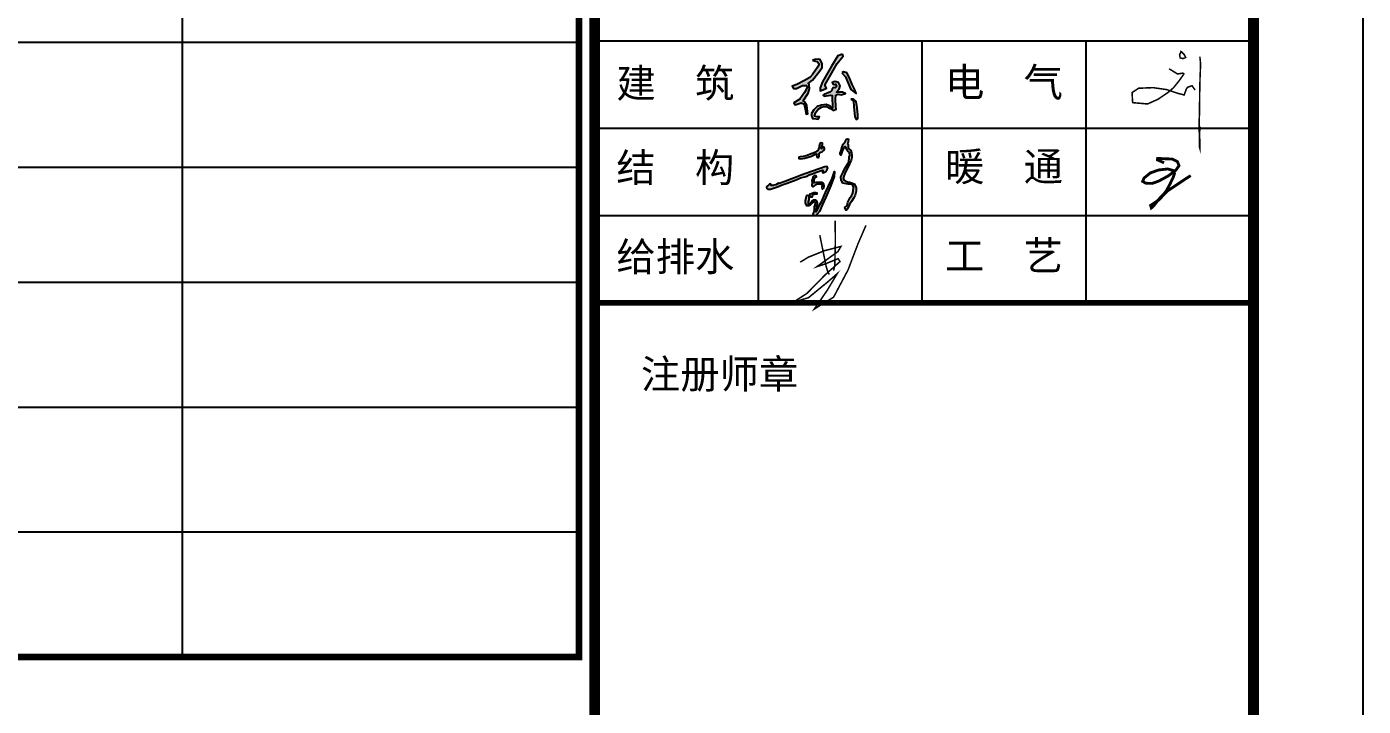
# Model space of a CAD drawing. Extents: x 69728788 to 149766163, y 20718153 to 43663798.
# Drawn here: x 74914286 to 74932569, y 21309329 to 21318627 of the extents above; entities that cross this region are included whole.
import ezdxf

# ---------------------------------------------------------------- set-up
doc = ezdxf.new("R2010")
doc.units = 0
doc.header["$LTSCALE"] = 1000
doc.header["$MEASUREMENT"] = 0
doc.layers.get('0').update_dxf_attribs({"linetype": 'CONTINUOUS'})
for name, color, linetype in [('PUB_TITLE', 4, 'CONTINUOUS'), ('TEXT', 7, 'CONTINUOUS'), ('图框', 253, 'CONTINUOUS'), ('线线', 150, 'CONTINUOUS')]:
    doc.layers.add(name, color=color, linetype=linetype)
doc.styles.add('STYLE-黑体', font='simhei.ttf')
doc.styles.add('黑体', font='simhei.ttf', dxfattribs={"width": 0.6, "height": 4.3})

# ---------------------------------------------------------------- blocks, each defined once
blk = doc.blocks.new('hui')
h = blk.add_hatch(color=256)
h.paths.add_polyline_path([(74395638.5977666, 22003696.25832553), (74395662.82242963, 22003679.16939928), (74395666.74112314, 22003630.03877048), (74395675.29514831, 22003537.84776144), (74395686.91873604, 22003513.27501405), (74395703.01291373, 22003522.21057025), (74395703.01291373, 22003553.48495263), (74395696.30699515, 22003618.26762252), (74395688.2599063, 22003677.6889619), (74395661.88331115, 22003698.68748359)])
h.paths.add_polyline_path([(74395555.6479847, 22003939.0209669), (74395591.31172071, 22003900.54475069), (74395637.54697081, 22003785.35587253), (74395686.17936562, 22003750.524769), (74395674.83179338, 22003782.92579741), (74395649.70506951, 22003831.12231409), (74395624.55023296, 22003897.29871915), (74395601.85508847, 22003936.98997292), (74395573.48622514, 22003947.92531096)])
h.paths.add_polyline_path([(74395481.4124972, 22003828.7169191), (74395497.62329547, 22003833.57706933), (74395508.16030762, 22003811.70637717), (74395496.00220892, 22003801.17604093), (74395480.60197073, 22003804.01113393), (74395470.06495859, 22003787.81062777), (74395466.82278548, 22003776.87527364), (74395453.04360023, 22003763.50986049), (74395396.71108633, 22003740.82914864), (74395385.36354773, 22003735.15896264), (74395395.49527982, 22003724.2236246), (74395453.85416032, 22003735.15896264), (74395468.44387203, 22003731.91886784), (74395467.63331194, 22003710.45319356), (74395470.85305543, 22003632.05338613), (74395470.44780901, 22003615.85287996), (74395451.8053641, 22003634.48346125), (74395414.1152615, 22003649.06392805), (74395372.37249294, 22003644.20377781), (74395333.06130378, 22003630.02832889), (74395301.4502337, 22003599.65237381), (74395278.75512284, 22003568.06138116), (74395279.56568293, 22003545.38065323), (74395289.292135, 22003520.26986627), (74395302.26079379, 22003520.26986627), (74395342.38250941, 22003513.78966059), (74395353.32480161, 22003535.25533487), (74395327.7927977, 22003535.25533487), (74395307.52929986, 22003542.95057811), (74395317.25578555, 22003573.73155108), (74395340.76142286, 22003606.94259916), (74395370.34612633, 22003625.57318044), (74395394.2570437, 22003629.21829312), (74395418.16796106, 22003630.43333068), (74395450.18431118, 22003612.20776729), (74395477.74264805, 22003595.60224324), (74395504.49045847, 22003607.34761705), (74395502.4641255, 22003628.81329133), (74395498.81667235, 22003698.88050018), (74395501.248319, 22003735.33164306), (74395519.53928804, 22003744.4668605), (74395550.33979803, 22003737.98665482), (74395588.8404271, 22003750.13704651), (74395562.49789673, 22003760.26236487), (74395509.40752232, 22003761.88242031), (74395531.2921067, 22003787.39820907), (74395540.2080323, 22003818.17918203), (74395526.8341271, 22003850.58021044), (74395491.57567112, 22003859.08547336), (74395470.09636678, 22003848.55513712)])
h.paths.add_polyline_path([(74395563.11143261, 22004106.87510518), (74395521.79351538, 22004092.42301041), (74395461.88251857, 22003999.00053721), (74395379.72315383, 22003854.75308198), (74395358.54774226, 22003799.52543297), (74395360.61362131, 22003773.71813238), (74395397.79974681, 22003789.20251273), (74395415.54801469, 22003796.59292855), (74395405.5468437, 22003819.13898786), (74395405.03039074, 22003831.52649536), (74395515.62439446, 22004021.76314073), (74395554.87639901, 22004072.86161521), (74395569.06516865, 22004089.8683602)])
h.paths.add_polyline_path([(74395290.17338035, 22004048.8646033), (74395331.79502222, 22004040.54556752), (74395350.52476442, 22004020.63926196), (74395338.33556017, 22003991.52260455), (74395289.09400107, 22003923.71306391), (74395266.42074817, 22003893.89876666), (74395215.70424816, 22003866.46960868), (74395145.29783657, 22003831.88503288), (74395104.72463655, 22003816.38158737), (74395115.46459137, 22003796.10786331), (74395143.50783849, 22003796.10786331), (74395198.40098947, 22003822.94074049), (74395234.20085008, 22003822.94074049), (74395244.69138888, 22003810.08131813), (74395216.27998659, 22003756.96525159), (74395173.06641331, 22003697.73852158), (74395118.740762, 22003662.77828984), (74395131.49904642, 22003645.09253577), (74395186.23626614, 22003664.42347589), (74395212.9875402, 22003652.08457246), (74395226.21133173, 22003593.04822049), (74395231.97312132, 22003559.73319089), (74395248.02388576, 22003563.84614797), (74395242.26209617, 22003583.58839667), (74395237.32337613, 22003639.52475458), (74395218.80326849, 22003669.54941208), (74395204.81031248, 22003682.71091657), (74395249.70799047, 22003751.68050347), (74395262.87784329, 22003791.16500087), (74395259.9969653, 22003827.77040257), (74395250.11955887, 22003841.34319955), (74395288.39444575, 22003870.13397958), (74395346.90757613, 22003942.81025076), (74395377.7744334, 22003987.23030631), (74395377.7744334, 22004020.13404342), (74395358.01965415, 22004059.20723224), (74395339.49954651, 22004062.90889683), (74395311.10206607, 22004059.61852473)])
h = blk.add_hatch(color=256)
h.paths.add_polyline_path([(74395012.0746101, 22002915.42777658), (74395058.28018123, 22002931.96452965), (74395139.40241306, 22002961.29658591), (74395180.74012965, 22002979.51812979), (74395231.19748104, 22002992.8788245), (74395259.77117977, 22003008.06470926), (74395294.41885027, 22003019.6040085), (74395315.69510576, 22003027.50051679), (74395353.53595002, 22003041.06611849), (74395371.85331352, 22003048.30237092), (74395382.08361743, 22003050.43112688), (74395383.78432955, 22003039.3623548), (74395379.09869416, 22003028.29358273), (74395388.46996492, 22003025.73983449), (74395394.01463346, 22003027.86859046), (74395409.7809288, 22003038.93736253), (74395418.72702155, 22003050.85611915), (74395428.09829232, 22003067.88616683), (74395420.00255562, 22003082.78745854), (74395401.2600141, 22003079.80871803), (74395359.07194145, 22003064.90742631), (74395280.66564272, 22003038.51237025), (74395185.07000382, 22003003.09381745), (74395125.06783962, 22002980.07593216), (74395036.66551878, 22002947.41982915), (74394985.76563513, 22002928.6860178), (74394978.63305683, 22002930.25317682), (74394953.54755333, 22002916.63065651), (74394936.63588044, 22002912.81710974), (74394932.92208055, 22002909.44752811), (74394912.69575448, 22002909.51203587), (74394911.01239657, 22002918.6379861), (74394907.16844015, 22002924.88385475), (74394896.59972923, 22002921.27900954), (74394891.0637378, 22002915.99696267), (74394873.7615953, 22002902.3099346), (74394870.88079724, 22002894.14401156), (74394873.51863642, 22002883.09800694), (74394883.13286605, 22002876.61308014), (74394906.44824064, 22002876.61308014), (74394969.31384867, 22002897.50979862)])
h.paths.add_polyline_path([(74395356.1998205, 22003210.60388586), (74395364.60793288, 22003214.67546366), (74395376.31334424, 22003217.99192125), (74395384.6260085, 22003223.82418134), (74395391.35944007, 22003228.0892824), (74395393.8324143, 22003234.1530115), (74395398.32715343, 22003239.76139173), (74395399.67210433, 22003252.10893521), (74395392.26185875, 22003262.21009094), (74395385.06854072, 22003258.61662945), (74395378.10950446, 22003250.53798161), (74395370.69058178, 22003245.59744639), (74395366.50821835, 22003254.32876094), (74395370.0571533, 22003259.42866826), (74395374.05729757, 22003267.19236647), (74395378.93382922, 22003276.06787482), (74395381.5976997, 22003283.60769317), (74395381.5976997, 22003291.15130609), (74395379.38503854, 22003296.47509327), (74395367.61021037, 22003297.80698871), (74395359.84420358, 22003296.91905842), (74395357.1803331, 22003292.70328681), (74395354.51646261, 22003285.38355375), (74395351.62698746, 22003278.28390598), (74395350.51631834, 22003267.41624632), (74395348.96311697, 22003258.54073797), (74395345.41418202, 22003244.78920215), (74395343.635376, 22003235.0257635), (74395337.63949813, 22003227.04198001), (74395329.87349135, 22003224.15810384), (74395316.77106647, 22003215.28259549), (74395287.72880422, 22003202.94264115), (74395262.32224791, 22003193.73700487), (74395246.53859836, 22003186.5500819), (74395230.90245955, 22003180.23211635), (74395204.60216169, 22003174.4529803), (74395175.37768027, 22003172.36596465), (74395163.68962312, 22003167.7783248), (74395165.3556268, 22003155.6812232), (74395183.72505292, 22003153.59420756), (74395220.41184255, 22003159.43405679), (74395249.80118892, 22003169.44414274), (74395279.18185818, 22003178.11853869), (74395297.2128773, 22003188.12483007), (74395314.99226046, 22003194.80328013), (74395323.88629058, 22003198.54473), (74395327.73892412, 22003194.64390803), (74395326.81915124, 22003185.44965547), (74395328.65869698, 22003173.95968569), (74395333.71744777, 22003165.45604558), (74395339.86083639, 22003164.2303982), (74395347.86112495, 22003167.83524341), (74395350.95885056, 22003174.79449195), (74395350.95885056, 22003188.96722547), (74395351.35799728, 22003201.69043177)])
h.paths.add_polyline_path([(74395305.40406212, 22002934.25645228), (74395304.50164345, 22002947.34773225), (74395304.24133039, 22002964.76482646), (74395311.7817325, 22002975.68181558), (74395325.05769941, 22002988.94005679), (74395322.9751948, 22002998.29747603), (74395306.84446114, 22003000.63872813), (74395295.65099885, 22002991.28130889), (74395288.89153595, 22002972.3046448), (74395284.20590056, 22002955.92726384), (74395285.44672623, 22002930.65919623), (74395283.80675384, 22002917.26055578), (74395281.84572867, 22002906.79891553), (74395289.0477238, 22002901.89632605), (74395298.53179689, 22002901.89632605), (74395310.30662507, 22002911.0488383), (74395319.13991547, 22002920.52768391), (74395334.51574121, 22002924.45127332), (74395356.10437238, 22002925.10394003), (74395363.95715019, 22002922.81581197), (74395373.1201705, 22002917.58688913), (74395377.04222086, 22002905.81991546), (74395374.1006831, 22002893.07394173), (74395377.04222086, 22002880.9806347), (74395383.58475618, 22002879.99784006), (74395391.7672639, 22002885.22676289), (74395395.36826146, 22002906.47258217), (74395390.45702142, 22002929.68019616), (74395375.73197837, 22002938.50637506), (74395350.22129685, 22002938.1800417), (74395319.13991547, 22002936.87091371)], flags=17)
h.paths.add_polyline_path([(74395294.98286195, 22002825.87962706), (74395304.6318, 22002828.67243346), (74395327.50464234, 22002831.46523985), (74395328.01659139, 22002843.14493832), (74395318.35897624, 22002846.19198116), (74395300.31928003, 22002846.44621762), (74395292.44047089, 22002843.14493832), (74395279.2252437, 22002836.54237973), (74395267.78882253, 22002833.24110043), (74395264.48284645, 22002823.59529357), (74395268.29209447, 22002810.8986493), (74395274.39209758, 22002804.29609071), (74395283.79807675, 22002805.05880006), (74395286.3404678, 22002812.67450989)], flags=17)
h.paths.add_polyline_path([(74395249.7404492, 22002761.60713431), (74395255.66691025, 22002778.91418588), (74395255.66691025, 22002802.14456731), (74395252.93362294, 22002818.08557227), (74395240.62949151, 22002821.72836322), (74395233.7919347, 22002814.44278132), (74395231.04997028, 22002795.76968315), (74395226.0432821, 22002773.90534833), (74395226.0432821, 22002752.04480807), (74395233.62706974, 22002731.16326789), (74395238.65111212, 22002724.26093796), (74395256.23092191, 22002725.51694192), (74395268.78668933, 22002731.16326789), (74395278.82609698, 22002744.9603386), (74395288.87418175, 22002751.86266853), (74395296.40590677, 22002757.50519992), (74395305.19581166, 22002765.03363454), (74395315.86864781, 22002754.99698657), (74395313.98571655, 22002731.78937259), (74395307.7121714, 22002716.10639865), (74395306.45399153, 22002688.50846266), (74395300.80519776, 22002663.41874002), (74395296.40590677, 22002647.10966138), (74395301.42994915, 22002633.93490079), (74395314.61046794, 22002632.68269141), (74395329.0578437, 22002645.22755273), (74395352.91119863, 22002674.08149268), (74395378.02273345, 22002730.53336863), (74395410.94366056, 22002802.66442393), (74395457.24467981, 22002909.41337695), (74395485.74028462, 22002991.96812677), (74395490.72094148, 22003037.51819189), (74395468.64639257, 22002973.46578442), (74395432.40213518, 22002896.85333733), (74395406.99557889, 22002847.3493262), (74395373.43254618, 22002765.98607259), (74395355.5230065, 22002736.62365974), (74395333.8302501, 22002691.25952873), (74395320.57163739, 22002669.58112803), (74395321.77775465, 22002689.25219914), (74395326.59354657, 22002719.36214305), (74395332.62413286, 22002740.23609409), (74395330.61104506, 22002756.29473085), (74395322.57604809, 22002773.95847236), (74395312.19823343, 22002780.73937592), (74395300.34531133, 22002778.91418588), (74395282.56592819, 22002767.0751153), (74395274.35738917, 22002755.23225015), (74395262.50446707, 22002740.6572918), (74395251.1114314, 22002743.84473387)])
blk.add_hatch(color=256).paths.add_polyline_path([(74395578.34789693, 22002959.24483116), (74395570.19335349, 22002974.86254603), (74395574.95082885, 22002993.87538452), (74395585.14361314, 22003020.35778746), (74395598.05721197, 22003054.3090236), (74395615.72670612, 22003080.11210932), (74395642.29967873, 22003141.79616007), (74395646.63844569, 22003165.39457258), (74395647.12035535, 22003185.621261), (74395646.15653604, 22003207.29286956), (74395637.9624918, 22003228.96447813), (74395619.163275, 22003245.33902112), (74395615.7899074, 22003256.4157673), (74395613.37877907, 22003278.56852842), (74395611.93305008, 22003294.46118762), (74395613.86226876, 22003307.9458903), (74395618.68136534, 22003332.98922297), (74395611.45114043, 22003334.91529568), (74395598.91990927, 22003332.50733917), (74395583.97754976, 22003303.12997729), (74395569.51709993, 22003287.23731809), (74395558.43001771, 22003264.12078938), (74395550.23597348, 22003229.92751448), (74395542.04192924, 22003206.32983321), (74395542.04192924, 22003194.29005067), (74395548.7902445, 22003187.06618115), (74395550.23597348, 22003197.17915974), (74395560.84114604, 22003224.14856509), (74395567.58788127, 22003241.48614446), (74395577.71114416, 22003261.23168031), (74395583.6252027, 22003264.13102667), (74395590.32927708, 22003258.463225), (74395604.25251615, 22003234.76097713), (74395613.02011187, 22003221.87954323), (74395627.45844127, 22003210.02915053), (74395631.06881362, 22003184.7810721), (74395624.36473925, 22003169.32349767), (74395619.2075159, 22003122.43525377), (74395587.95922957, 22003070.27773122), (74395568.57382102, 22003031.5405627), (74395546.62876119, 22002990.61115195), (74395550.27547427, 22002954.48522323), (74395555.60334106, 22002945.61241902), (74395566.8515865, 22002932.00779381), (74395614.80396762, 22002923.13572084), (74395643.81334907, 22002921.95258278), (74395657.42848197, 22002911.89664051), (74395663.34886062, 22002895.33490139), (74395660.98039316, 22002856.29573285), (74395652.69312705, 22002832.6358966), (74395644.9967928, 22002816.66499528), (74395633.15603547, 22002800.69482518), (74395611.84456831, 22002759.28938052), (74395606.51512149, 22002727.3483091), (74395583.42769875, 22002709.01186289), (74395586.38709806, 22002693.63326183), (74395593.49092045, 22002683.57731956), (74395600.59632286, 22002683.57731956), (74395608.88358897, 22002698.36508283), (74395626.64472495, 22002736.22111331), (74395643.45310184, 22002762.97626686), (74395666.0522948, 22002797.78743524), (74395679.70534846, 22002820.83815282), (74395686.76809002, 22002858.00170386), (74395686.76809002, 22002892.81287224), (74395669.41618223, 22002923.93569181), (74395655.1453362, 22002932.76315946), (74395625.24165684, 22002940.91130989), (74395609.61040354, 22002942.26921308), (74395588.54226126, 22002953.13390115)])
for points, const_width in [([(74398643.61620474, 22004138.84378061), (74398677.55735524, 22004107.11294089), (74398692.88561676, 22004077.5706794), (74398668.79834865, 22004067.72314075), (74398642.52132891, 22004073.1938774), (74398637.04694979, 22004103.83078248), (74398649.09058385, 22004126.80801819)], 14), ([(74398822.03698684, 22004084.95172511), (74398828.60624178, 22004018.20753278), (74398823.13186267, 22003881.43698971), (74398820.94211102, 22003784.05624677), (74398817.90011531, 22003551.54763513), (74398814.82399951, 22003492.38370797), (74398815.59283891, 22003407.09579922), (74398823.28199106, 22003303.36732861), (74398823.28199106, 22003243.43523672), (74398818.6689547, 22003260.33911463), (74398817.90011531, 22003379.4347792), (74398824.81966986, 22003447.81881004)], 14), ([(74398541.7457433, 22003974.44093064), (74398618.38780913, 22003927.39181561), (74398666.56310356, 22003935.0511305), (74398676.41698596, 22003927.39181561), (74398632.62195304, 22003865.02442528), (74398581.16203114, 22003801.56274583), (74398531.8918609, 22003758.89043281), (74398439.92153355, 22003696.52304249), (74398344.66657875, 22003653.85072947), (74398208.90046027, 22003665.88649188), (74398203.42608117, 22003757.79614369), (74398263.64500964, 22003797.18629831), (74398395.0308666, 22003802.65703496), (74398517.6584752, 22003785.15053589), (74398622.76807064, 22003750.13718328), (74398678.6067376, 22003735.91284262), (74398699.41013646, 22003791.71556166), (74398709.26401886, 22003805.93954784), (74398750.86930014, 22003820.16353402), (74398778.24195392, 22003780.77373388)], 14), ([(74398496.0347304, 22003117.13379628), (74398435.67669226, 22003143.35902371), (74398436.55140929, 22003156.47163742), (74398468.0426025, 22003155.59745293), (74398570.3888325, 22003151.22659193), (74398617.62558943, 22003127.62388725), (74398631.6216534, 22003090.03438437), (74398602.75474273, 22003049.82238947), (74398536.2734225, 22002999.12027287), (74398449.67275622, 22002951.91486351), (74398388.43993533, 22002929.18634332), (74398328.95661421, 22002930.93468157), (74398300.08976927, 22002947.54400251), (74398313.21105048, 22002978.14009093), (74398370.07008906, 22003024.47131581), (74398445.29897392, 22003051.57072772), (74398529.2754234, 22003061.18663421), (74398577.38689734, 22003047.19986672), (74398590.50824428, 22003019.22627033), (74398580.01117988, 22002986.88184365), (74398549.39476943, 22002923.06711334), (74398510.03079437, 22002851.38484553), (74398446.17375667, 22002783.19925423), (74398400.6864995, 22002723.75538491), (74398379.69237071, 22002705.39772572), (74398372.6943716, 22002728.12627663), (74398446.17375667, 22002777.08002425), (74398525.7763581, 22002859.25241376), (74398691.97975726, 22002971.14670719), (74398738.77875714, 22002999.90267868)], 26), ([(74395495.46230796, 22002589.76975531), (74395497.99932632, 22002403.44815597), (74395494.19379878, 22002251.34905758), (74395491.65753865, 22002176.56696248), (74395481.5109817, 22002133.47210568)], 14), ([(74395177.11123978, 22002210.78946344), (74395251.94266607, 22002256.4192284), (74395400.33776772, 22002315.99116553), (74395548.73211116, 22002354.01620599), (74395520.82870038, 22002307.1188097), (74395330.5796199, 22002170.22951481), (74395400.33776772, 22002193.04439729), (74395523.36571874, 22002242.47670175), (74395539.85406336, 22002215.85927977), (74395409.21581551, 22002099.2499592), (74395237.9913398, 22001925.60325518), (74395114.96338879, 22001845.75134373), (74395251.94266607, 22001886.31129236), (74395426.97266932, 22002029.53768043), (74395514.48767094, 22002105.58740686), (74395425.70416014, 22001957.29084798), (74395306.48097844, 22001783.64414395), (74395481.5109817, 22001891.3811087), (74395613.41698049, 22002139.80955334), (74395703.46824224, 22002376.83108847), (74395777.03191759, 22002546.67489852)], 14), ([(74395355.93312252, 22002456.81983037), (74395414.289094, 22002170.22951481), (74395430.77743863, 22002115.72739402), (74395443.46101394, 22002097.98232787)], 14)]:
    blk.add_lwpolyline(points, dxfattribs=dict(const_width=const_width))
for points in [[(74395290.17338035, 22004048.8646033), (74395331.79502222, 22004040.54556752), (74395350.52476442, 22004020.63926196), (74395338.33556017, 22003991.52260455), (74395289.09400107, 22003923.71306391), (74395266.42074817, 22003893.89876666), (74395215.70424816, 22003866.46960868), (74395145.29783657, 22003831.88503288), (74395104.72463655, 22003816.38158737), (74395115.46459137, 22003796.10786331), (74395143.50783849, 22003796.10786331), (74395198.40098947, 22003822.94074049), (74395234.20085008, 22003822.94074049), (74395244.69138888, 22003810.08131813), (74395216.27998659, 22003756.96525159), (74395173.06641331, 22003697.73852158), (74395118.740762, 22003662.77828984), (74395131.49904642, 22003645.09253577), (74395186.23626614, 22003664.42347589), (74395212.9875402, 22003652.08457246), (74395226.21133173, 22003593.04822049), (74395231.97312132, 22003559.73319089), (74395248.02388576, 22003563.84614797), (74395242.26209617, 22003583.58839667), (74395237.32337613, 22003639.52475458), (74395218.80326849, 22003669.54941208), (74395204.81031248, 22003682.71091657), (74395249.70799047, 22003751.68050347), (74395262.87784329, 22003791.16500087), (74395259.9969653, 22003827.77040257), (74395250.11955887, 22003841.34319955), (74395288.39444575, 22003870.13397958), (74395346.90757613, 22003942.81025076), (74395377.7744334, 22003987.23030631), (74395377.7744334, 22004020.13404342), (74395358.01965415, 22004059.20723224), (74395339.49954651, 22004062.90889683), (74395311.10206607, 22004059.61852473), (74395290.17338035, 22004048.8646033)], [(74395563.11143261, 22004106.87510518), (74395521.79351538, 22004092.42301041), (74395461.88251857, 22003999.00053721), (74395379.72315383, 22003854.75308198), (74395358.54774226, 22003799.52543297), (74395360.61362131, 22003773.71813238), (74395397.79974681, 22003789.20251273), (74395415.54801469, 22003796.59292855), (74395405.5468437, 22003819.13898786), (74395405.03039074, 22003831.52649536), (74395515.62439446, 22004021.76314073), (74395554.87639901, 22004072.86161521), (74395569.06516865, 22004089.8683602), (74395563.11143261, 22004106.87510518)], [(74395555.6479847, 22003939.0209669), (74395591.31172071, 22003900.54475069), (74395637.54697081, 22003785.35587253), (74395686.17936562, 22003750.524769), (74395674.83179338, 22003782.92579741), (74395649.70506951, 22003831.12231409), (74395624.55023296, 22003897.29871915), (74395601.85508847, 22003936.98997292), (74395573.48622514, 22003947.92531096), (74395555.6479847, 22003939.0209669)], [(74395481.4124972, 22003828.7169191), (74395497.62329547, 22003833.57706933), (74395497.62329547, 22003833.57706933), (74395508.16030762, 22003811.70637717), (74395496.00220892, 22003801.17604093), (74395480.60197073, 22003804.01113393), (74395470.06495859, 22003787.81062777), (74395466.82278548, 22003776.87527364), (74395453.04360023, 22003763.50986049), (74395396.71108633, 22003740.82914864), (74395385.36354773, 22003735.15896264), (74395395.49527982, 22003724.2236246), (74395395.49527982, 22003724.2236246), (74395453.85416032, 22003735.15896264), (74395468.44387203, 22003731.91886784), (74395467.63331194, 22003710.45319356), (74395470.85305543, 22003632.05338613), (74395470.44780901, 22003615.85287996), (74395451.8053641, 22003634.48346125), (74395414.1152615, 22003649.06392805), (74395372.37249294, 22003644.20377781), (74395333.06130378, 22003630.02832889), (74395301.4502337, 22003599.65237381), (74395278.75512284, 22003568.06138116), (74395279.56568293, 22003545.38065323), (74395289.292135, 22003520.26986627), (74395302.26079379, 22003520.26986627), (74395342.38250941, 22003513.78966059), (74395353.32480161, 22003535.25533487), (74395327.7927977, 22003535.25533487), (74395307.52929986, 22003542.95057811), (74395317.25578555, 22003573.73155108), (74395340.76142286, 22003606.94259916), (74395370.34612633, 22003625.57318044), (74395394.2570437, 22003629.21829312), (74395418.16796106, 22003630.43333068), (74395450.18431118, 22003612.20776729), (74395477.74264805, 22003595.60224324), (74395504.49045847, 22003607.34761705), (74395502.4641255, 22003628.81329133), (74395498.81667235, 22003698.88050018), (74395501.248319, 22003735.33164306), (74395519.53928804, 22003744.4668605), (74395550.33979803, 22003737.98665482), (74395588.8404271, 22003750.13704651), (74395562.49789673, 22003760.26236487), (74395509.40752232, 22003761.88242031), (74395531.2921067, 22003787.39820907), (74395540.2080323, 22003818.17918203), (74395526.8341271, 22003850.58021044), (74395491.57567112, 22003859.08547336), (74395470.09636678, 22003848.55513712), (74395481.4124972, 22003828.7169191)], [(74395638.5977666, 22003696.25832553), (74395662.82242963, 22003679.16939928), (74395666.74112314, 22003630.03877048), (74395675.29514831, 22003537.84776144), (74395686.91873604, 22003513.27501405), (74395703.01291373, 22003522.21057025), (74395703.01291373, 22003553.48495263), (74395696.30699515, 22003618.26762252), (74395688.2599063, 22003677.6889619), (74395661.88331115, 22003698.68748359), (74395638.5977666, 22003696.25832553)], [(74395294.98286195, 22002825.87962706), (74395286.3404678, 22002812.67450988), (74395283.79807675, 22002805.05880006), (74395274.39209758, 22002804.29609071), (74395268.29209447, 22002810.8986493), (74395264.48284645, 22002823.59529357), (74395267.78882253, 22002833.24110043), (74395279.2252437, 22002836.54237973), (74395292.4404709, 22002843.14493832), (74395300.31928003, 22002846.44621762), (74395318.35897624, 22002846.19198116), (74395328.01659139, 22002843.14493832), (74395327.50464234, 22002831.46523985), (74395304.6318, 22002828.67243345), (74395294.98286195, 22002825.87962706), (74395294.98286195, 22002825.87962706)]]:
    blk.add_lwpolyline(points)
for points in [[(74395230.90245955, 22003180.23211635), (74395204.60216169, 22003174.45298029), (74395175.37768027, 22003172.36596465), (74395163.68962312, 22003167.7783248), (74395165.3556268, 22003155.6812232), (74395183.72505292, 22003153.59420756), (74395220.41184255, 22003159.43405679), (74395249.80118892, 22003169.44414274), (74395279.18185818, 22003178.11853869), (74395297.2128773, 22003188.12483007), (74395314.99226046, 22003194.80328013), (74395323.88629058, 22003198.54473), (74395323.88629058, 22003198.54473), (74395327.73892412, 22003194.64390803), (74395326.81915124, 22003185.44965547), (74395328.65869698, 22003173.95968569), (74395333.71744777, 22003165.45604558), (74395339.86083639, 22003164.2303982), (74395347.86112495, 22003167.83524341), (74395350.95885056, 22003174.79449195), (74395350.95885056, 22003188.96722547), (74395351.35799728, 22003201.69043177), (74395356.1998205, 22003210.60388586), (74395364.60793288, 22003214.67546366), (74395376.31334424, 22003217.99192125), (74395384.6260085, 22003223.82418134), (74395391.35944007, 22003228.0892824), (74395393.8324143, 22003234.1530115), (74395398.32715343, 22003239.76139173), (74395399.67210433, 22003252.10893521), (74395392.26185875, 22003262.21009094), (74395385.06854072, 22003258.61662945), (74395378.10950446, 22003250.53798161), (74395370.69058178, 22003245.59744639), (74395370.69058178, 22003245.59744639), (74395370.69058178, 22003245.59744639), (74395366.50821835, 22003254.32876094), (74395370.0571533, 22003259.42866826), (74395374.05729757, 22003267.19236647), (74395378.93382922, 22003276.06787482), (74395381.5976997, 22003283.60769317), (74395381.5976997, 22003291.15130609), (74395379.38503854, 22003296.47509327), (74395367.61021037, 22003297.80698871), (74395359.84420358, 22003296.91905842), (74395357.1803331, 22003292.70328681), (74395354.51646261, 22003285.38355375), (74395351.62698746, 22003278.28390598), (74395350.51631834, 22003267.41624632), (74395348.96311697, 22003258.54073797), (74395345.41418202, 22003244.78920215), (74395343.635376, 22003235.0257635), (74395337.63949813, 22003227.04198001), (74395329.87349135, 22003224.15810384), (74395316.77106647, 22003215.28259549), (74395287.7288042, 22003202.94264115), (74395262.32224791, 22003193.73700487), (74395246.53859836, 22003186.5500819), (74395230.90245955, 22003180.23211635)], [(74395577.71114416, 22003261.23168031), (74395567.58788127, 22003241.48614446), (74395560.84114604, 22003224.14856511), (74395550.23597348, 22003197.17915974), (74395548.7902445, 22003187.06618115), (74395542.04192924, 22003194.29005067), (74395542.04192924, 22003206.32983321), (74395550.23597348, 22003229.92751448), (74395558.43001771, 22003264.12078938), (74395569.51709993, 22003287.23731809), (74395583.97754976, 22003303.12997729), (74395598.91990927, 22003332.50733917), (74395611.45114043, 22003334.91529568), (74395618.68136534, 22003332.98922297), (74395613.86226876, 22003307.9458903), (74395611.93305008, 22003294.46118762), (74395613.37877907, 22003278.56852842), (74395615.7899074, 22003256.4157673), (74395619.163275, 22003245.33902112), (74395637.9624918, 22003228.96447813), (74395646.15653604, 22003207.29286956), (74395647.12035535, 22003185.621261), (74395646.63844569, 22003165.39457258), (74395642.29967873, 22003141.79616007), (74395615.72670612, 22003080.11210932), (74395598.05721197, 22003054.3090236), (74395585.14361314, 22003020.35778746), (74395574.95082885, 22002993.87538452), (74395570.19335349, 22002974.86254603), (74395578.34789693, 22002959.24483116), (74395588.54226126, 22002953.13390115), (74395609.61040354, 22002942.26921308), (74395625.24165684, 22002940.91130989), (74395655.1453362, 22002932.76315946), (74395669.41618223, 22002923.93569181), (74395686.76809002, 22002892.81287224), (74395686.76809002, 22002858.00170386), (74395679.70534846, 22002820.83815282), (74395666.0522948, 22002797.78743524), (74395643.45310184, 22002762.97626686), (74395626.64472495, 22002736.22111331), (74395608.88358897, 22002698.36508283), (74395600.59632286, 22002683.57731956), (74395593.49092045, 22002683.57731956), (74395586.38709806, 22002693.63326183), (74395583.42769875, 22002709.01186289), (74395606.51512149, 22002727.3483091), (74395611.84456831, 22002759.28938052), (74395633.15603547, 22002800.69482518), (74395644.9967928, 22002816.66499528), (74395652.69312705, 22002832.6358966), (74395660.98039316, 22002856.29573285), (74395663.34886062, 22002895.33490139), (74395657.42848197, 22002911.89664051), (74395643.81334907, 22002921.95258278), (74395614.80396762, 22002923.13572084), (74395566.8515865, 22002932.00779381), (74395555.60334106, 22002945.61241902), (74395550.27547427, 22002954.48522323), (74395546.62876119, 22002990.61115195), (74395568.57382102, 22003031.5405627), (74395587.95922957, 22003070.27773122), (74395619.2075159, 22003122.43525377), (74395624.36473925, 22003169.32349767), (74395631.06881362, 22003184.7810721), (74395627.45844127, 22003210.02915053), (74395613.02011187, 22003221.87954323), (74395604.25251615, 22003234.76097713), (74395590.32927708, 22003258.463225), (74395583.6252027, 22003264.13102667), (74395577.71114416, 22003261.23168031)], [(74394978.63305683, 22002930.25317682), (74394953.54755333, 22002916.63065651), (74394936.63588044, 22002912.81710974), (74394932.92208055, 22002909.44752811), (74394912.69575448, 22002909.51203587), (74394911.01239657, 22002918.6379861), (74394907.16844015, 22002924.88385475), (74394896.59972923, 22002921.27900954), (74394891.0637378, 22002915.99696267), (74394873.7615953, 22002902.3099346), (74394870.88079724, 22002894.14401156), (74394873.51863642, 22002883.09800693), (74394883.13286605, 22002876.61308014), (74394906.44824064, 22002876.61308014), (74394969.31384867, 22002897.50979862), (74395012.0746101, 22002915.42777658), (74395058.28018123, 22002931.96452965), (74395139.40241306, 22002961.29658591), (74395180.74012965, 22002979.51812979), (74395231.19748104, 22002992.8788245), (74395259.77117977, 22003008.06470926), (74395294.41885027, 22003019.6040085), (74395315.69510576, 22003027.50051678), (74395353.53595002, 22003041.06611849), (74395371.85331352, 22003048.30237092), (74395382.08361743, 22003050.43112688), (74395383.78432955, 22003039.3623548), (74395379.09869416, 22003028.29358273), (74395388.46996492, 22003025.73983449), (74395394.01463346, 22003027.86859046), (74395409.7809288, 22003038.93736253), (74395418.72702155, 22003050.85611915), (74395428.09829232, 22003067.88616683), (74395420.00255562, 22003082.78745854), (74395401.2600141, 22003079.80871803), (74395359.07194145, 22003064.90742631), (74395280.66564272, 22003038.51237025), (74395185.07000382, 22003003.09381745), (74395125.06783962, 22002980.07593216), (74395036.66551875, 22002947.41982915), (74394985.76563513, 22002928.6860178), (74394978.63305683, 22002930.25317682)], [(74395226.0432821, 22002752.04480807), (74395226.0432821, 22002773.90534833), (74395231.04997028, 22002795.76968315), (74395233.7919347, 22002814.44278132), (74395240.62949151, 22002821.72836322), (74395252.93362294, 22002818.08557227), (74395255.66691025, 22002802.14456731), (74395255.66691025, 22002778.91418588), (74395249.7404492, 22002761.60713431), (74395251.1114314, 22002743.84473387), (74395262.50446707, 22002740.6572918), (74395274.35738917, 22002755.23225015), (74395282.56592819, 22002767.0751153), (74395300.34531133, 22002778.91418588), (74395312.19823343, 22002780.73937592), (74395322.57604809, 22002773.95847236), (74395330.61104506, 22002756.29473085), (74395332.62413286, 22002740.23609409), (74395326.59354657, 22002719.36214305), (74395321.77775465, 22002689.25219914), (74395320.57163739, 22002669.58112803), (74395333.8302501, 22002691.25952873), (74395355.52300651, 22002736.62365974), (74395373.43254618, 22002765.98607259), (74395406.99557889, 22002847.3493262), (74395432.40213518, 22002896.85333733), (74395468.64639257, 22002973.46578442), (74395490.72094148, 22003037.51819189), (74395485.74028462, 22002991.96812677), (74395457.24467981, 22002909.41337695), (74395410.94366056, 22002802.66442393), (74395378.02273345, 22002730.53336862), (74395352.91119863, 22002674.08149268), (74395329.0578437, 22002645.22755273), (74395314.61046794, 22002632.68269141), (74395301.42994915, 22002633.93490079), (74395296.40590677, 22002647.10966138), (74395300.80519776, 22002663.41874002), (74395306.45399153, 22002688.50846266), (74395307.7121714, 22002716.10639865), (74395313.98571655, 22002731.78937259), (74395313.98571655, 22002731.78937259), (74395315.86864781, 22002754.99698657), (74395305.19581166, 22002765.03363454), (74395296.40590677, 22002757.50519992), (74395288.87418175, 22002751.86266853), (74395278.82609698, 22002744.9603386), (74395268.78668933, 22002731.16326789), (74395256.23092191, 22002725.51694192), (74395238.65111212, 22002724.26093796), (74395233.62706974, 22002731.16326789), (74395226.0432821, 22002752.04480807)], [(74395304.50164345, 22002947.34773225), (74395304.24133039, 22002964.76482646), (74395311.7817325, 22002975.68181558), (74395325.05769941, 22002988.94005679), (74395322.9751948, 22002998.29747603), (74395306.84446114, 22003000.63872813), (74395295.65099885, 22002991.28130889), (74395288.89153595, 22002972.3046448), (74395284.20590056, 22002955.92726384), (74395285.44672623, 22002930.65919623), (74395283.80675384, 22002917.26055578), (74395281.84572867, 22002906.79891553), (74395289.0477238, 22002901.89632605), (74395298.53179689, 22002901.89632605), (74395310.30662507, 22002911.0488383), (74395319.13991547, 22002920.52768391), (74395334.51574121, 22002924.45127332), (74395356.10437238, 22002925.10394003), (74395363.95715019, 22002922.81581197), (74395373.1201705, 22002917.58688913), (74395377.04222086, 22002905.81991546), (74395374.1006831, 22002893.07394173), (74395377.04222086, 22002880.9806347), (74395383.58475618, 22002879.99784006), (74395391.7672639, 22002885.22676289), (74395395.36826146, 22002906.47258217), (74395390.45702142, 22002929.68019616), (74395375.73197837, 22002938.50637506), (74395350.22129685, 22002938.1800417), (74395319.13991547, 22002936.8709137), (74395305.40406212, 22002934.25645228), (74395304.50164345, 22002947.34773225)]]:
    blk.add_lwpolyline(points, close=True)

msp = doc.modelspace()

# ---------------------------------------------------------------- linework, layer by layer
at = {"layer": 'PUB_TITLE'}
msp.add_lwpolyline([(74843468.9384398, 21281714.08735845), (74932568.9384398, 21281714.08735845), (74932568.9384398, 21344714.08735845), (74843468.9384398, 21344714.08735845)], close=True, dxfattribs=at)
at = {"layer": 'PUB_TITLE', "const_width": 150}
msp.add_lwpolyline([(74847218.9384398, 21283214.08735845), (74931068.9384398, 21283214.08735845), (74931068.9384398, 21343214.08735845), (74847218.9384398, 21343214.08735845)], close=True, dxfattribs=at)
at = {"layer": 'TEXT'}
for p, q in [((74916416.1784253, 21310004.36367655), (74916416.1784253, 21335500.06833699)), ((74896061.45909691, 21318415.25476981), (74921842.3840823, 21318415.25476981)), ((74896061.45909691, 21316705.67592802), (74921842.3840823, 21316705.67592802)), ((74896061.45909691, 21315130.71310602), (74921842.3840823, 21315130.71310602)), ((74896061.45909691, 21313422.49854622), (74921842.3840823, 21313422.49854622)), ((74896061.45909691, 21311714.28398643), (74921842.3840823, 21311714.28398643)), ((74896061.45909691, 21310004.36367655), (74921842.3840823, 21310004.36367655)), ((74896061.45909691, 21310004.36367655), (74921842.3840823, 21310004.36367655)), ((74896061.45909691, 21310004.36367655), (74921842.3840823, 21310004.36367655)), ((74896061.45909691, 21310004.36367655), (74921842.3840823, 21310004.36367655)), ((74896061.45909691, 21310004.36367655), (74921842.3840823, 21310004.36367655)), ((74896061.45909691, 21310004.36367655), (74921842.3840823, 21310004.36367655)), ((74896061.45909691, 21310004.36367655), (74921842.3840823, 21310004.36367655))]:
    msp.add_line(p, q, dxfattribs=at)
at = {"layer": 'TEXT', "const_width": 90.27167537962839}
msp.add_lwpolyline([(74896061.45909691, 21335500.06833699), (74896061.45909691, 21310004.36367655), (74921842.3840823, 21310004.36367655), (74921842.3840823, 21335500.06833699)], dxfattribs=at)
at = {"layer": '图框', "color": 0}
for p, q in [((74922055.0846955, 21318433.71349886), (74931068.9384398, 21318433.71349886)), ((74922055.0846955, 21317238.51349886), (74931068.9384398, 21317238.51349886)), ((74922055.0846955, 21316043.31349885), (74931068.9384398, 21316043.31349885)), ((74922055.0846955, 21314848.11349886), (74931068.9384398, 21314848.11349886))]:
    msp.add_line(p, q, dxfattribs=at)
at = {"layer": '图框', "color": 4, "const_width": 147.8857755306891}
msp.add_lwpolyline([(74922055.0846955, 21343214.08735845), (74922055.0846955, 21283214.08735845)], dxfattribs=at)
at = {"layer": '图框', "color": 0, "const_width": 75}
msp.add_lwpolyline([(74922055.0846955, 21330086.91349886), (74931068.9384398, 21330086.91349886), (74931068.9384398, 21314848.11349886), (74922055.0846955, 21314848.11349886)], close=True, dxfattribs=at)
at = {"layer": '图框', "color": 0}
for points in [[(74924296.0846955, 21314848.11349886), (74924296.0846955, 21318433.71349886)], [(74926537.0846955, 21314848.11349886), (74926537.0846955, 21318433.71349886)], [(74928778.0846955, 21314848.11349886), (74928778.0846955, 21318433.71349886)]]:
    msp.add_lwpolyline(points, dxfattribs=at)
at = {"layer": '图框', "color": 0, "const_width": 60.50700000000001}
msp.add_lwpolyline([(74922055.0846955, 21314848.11349886), (74931068.9384398, 21314848.11349886)], dxfattribs=at)

# ---------------------------------------------------------------- block references
at = {"layer": '线线', "xscale": 1.5, "yscale": 1.5, "zscale": 1.5}
msp.add_blockref('hui', (-36667899.20684506, -11687910.68534964), dxfattribs=at)

# ---------------------------------------------------------------- texts
at = {"layer": '图框', "color": 0, "style": 'STYLE-黑体'}
for s, p in [('建  筑', (74922352.10948001, 21317656.72905847)), ('电  气', (74926847.79557924, 21317669.71200855)), ('结  构', (74922352.10948001, 21316502.56592813)), ('暖  通', (74926847.79557924, 21316515.54887822)), ('给排水', (74922352.10948001, 21315283.36776427)), ('工  艺', (74926847.79557924, 21315296.35071673))]:
    msp.add_text(s, height=394.415999994264, dxfattribs=at).set_placement(p)
at = {"layer": '图框', "color": 4, "style": '黑体'}
msp.add_text('注册师章', height=394.4160000000001, dxfattribs=at).set_placement((74922687.85109259, 21313677.32168541))

doc.saveas('drawing.dxf')
